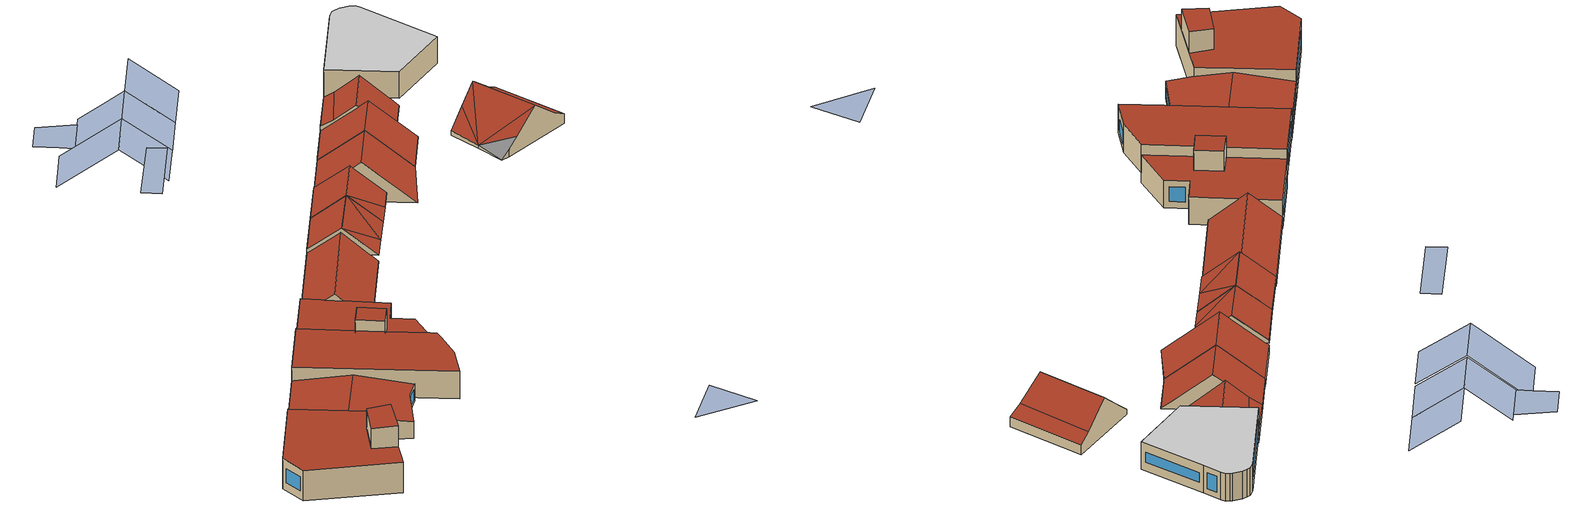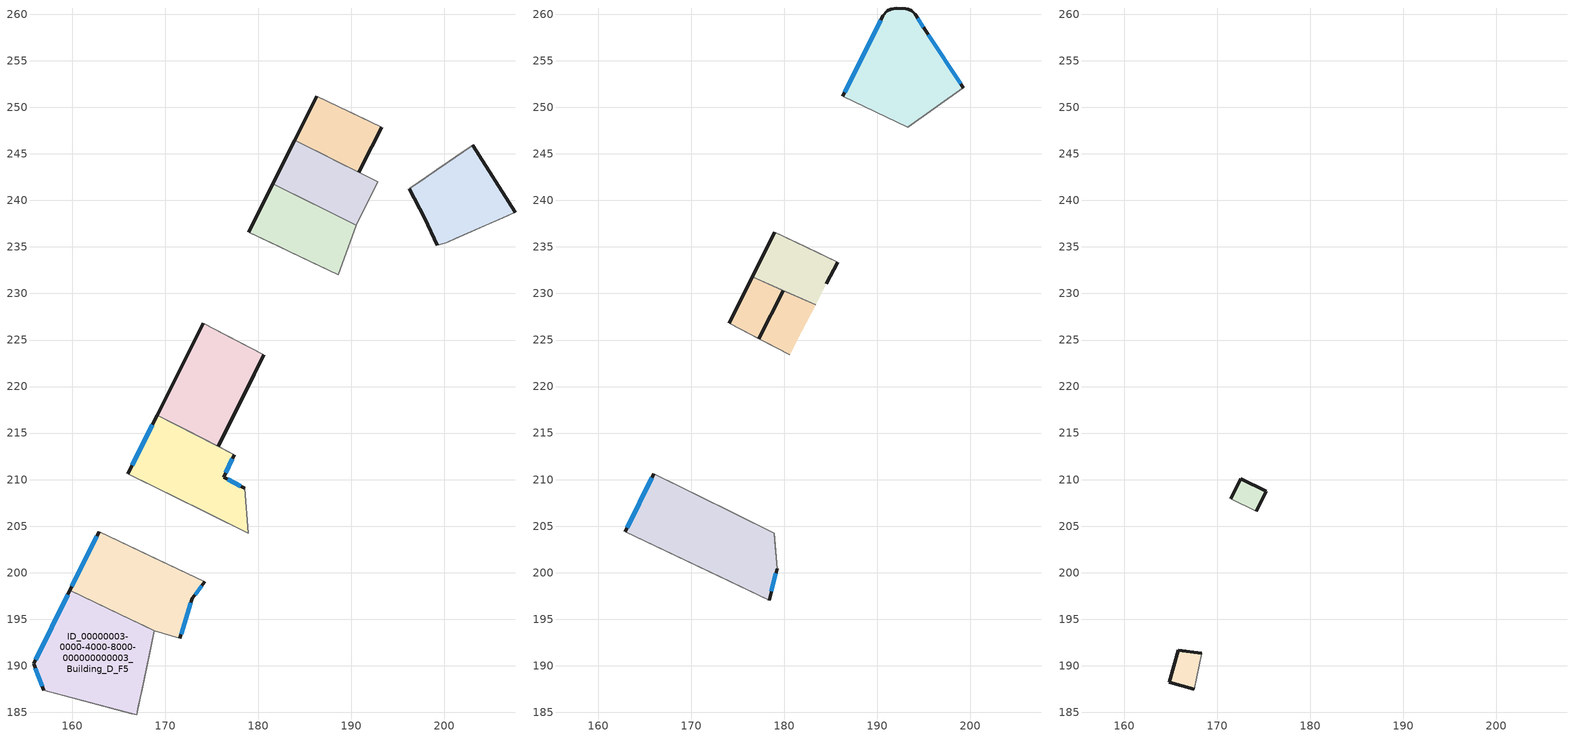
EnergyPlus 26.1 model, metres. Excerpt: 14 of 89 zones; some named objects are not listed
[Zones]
ID_00000010-0000-4000-8000-000000000010_Building_Q_F5
 floor to ID_00000010-0000-4000-8000-000000000010_Building_Q_F4 (FLOOR_CONSTRUCTION_BE_TH_01_EXISTING): 183.91,246.45 186.28,251.2 193.26,247.86 192.18,245.74 190.81,243.01 z19.36
 wall outside (WALL_CONSTRUCTION_BE_TH_01_EXISTING): 183.91,246.45,20.22 186.28,251.2,20.2 186.28,251.2,19.36 183.91,246.45,19.36; 192.18,245.74,19.38 192.18,245.74,19.36 193.26,247.86,19.36; 190.81,243.01,19.4 190.81,243.01,19.36 192.18,245.74,19.36 192.18,245.74,19.38
 wall adiabatic (WALL_CONSTRUCTION_BE_TH_01_EXISTING): 189.55,249.64,23.04 190.16,249.35,22.43 192.03,248.45,20.58 193.26,247.86,19.36 186.28,251.2,19.36 186.28,251.2,20.2 187.2,250.76,20.85 188.88,249.96,22.41; 187.18,244.82,23.03 185.1,245.86,21.07 183.91,246.45,20.22 183.91,246.45,19.36 190.81,243.01,19.36 190.81,243.01,19.4 188.28,244.27,21.93
 roof outside (ROOF_CONSTRUCTION_BE_TH_01_EXISTING): 189.55,249.64,23.04 187.18,244.82,23.03 188.28,244.27,21.93 190.81,243.01,19.4 192.18,245.74,19.38 193.26,247.86,19.36 192.03,248.45,20.58 190.16,249.35,22.43; 189.55,249.64,23.04 188.88,249.96,22.41 187.2,250.76,20.85 185.1,245.86,21.07 187.18,244.82,23.03; 185.1,245.86,21.07 187.2,250.76,20.85 186.28,251.2,20.2 183.91,246.45,20.22
ID_0000000c-0000-4000-8000-00000000000c_Building_M_F5
 floor to ID_0000000c-0000-4000-8000-00000000000c_Building_M_F4 (FLOOR_CONSTRUCTION_BE_TH_01_EXISTING): 181.58,241.78 183.91,246.45 192.85,241.99 190.54,237.32 z19.29
 wall outside (WALL_CONSTRUCTION_BE_TH_01_EXISTING): 183.91,246.45,19.71 183.91,246.45,19.29 181.58,241.78,19.29 181.58,241.78,19.69 181.73,242.09,19.7
 wall adiabatic (WALL_CONSTRUCTION_BE_TH_01_EXISTING): 192.85,241.99,19.35 190.54,237.32,19.29 192.85,241.99,19.29; 185.92,239.61,23.59 181.58,241.78,19.69 181.58,241.78,19.29 190.54,237.32,19.29; 188.28,244.27,23.61 190.81,243.01,21.25 191.98,242.42,20.16 192.85,241.99,19.35 192.85,241.99,19.29 183.91,246.45,19.29 183.91,246.45,19.71 185.1,245.86,20.77 187.18,244.82,22.63
 roof outside (ROOF_CONSTRUCTION_BE_TH_01_EXISTING): 188.28,244.27,23.61 185.92,239.61,23.59 190.54,237.32,19.29 192.85,241.99,19.35; 188.28,244.28,23.62 187.18,244.82,22.63 185.1,245.86,20.77 183.91,246.45,19.71 181.74,242.09,19.7 181.57,241.78,19.69 185.93,239.61,23.59
ID_0000000b-0000-4000-8000-00000000000b_Building_L_F5
 floor to ID_0000000b-0000-4000-8000-00000000000b_Building_L_F4 (FLOOR_CONSTRUCTION_BE_TH_01_EXISTING): 159.76,198.09 162.9,204.39 174.24,199 172.91,197.26 171.56,192.93 168.85,193.78 z19.26
 wall outside (WALL_CONSTRUCTION_BE_TH_01_EXISTING): 172.91,197.26,21.43 172.91,197.26,19.26 174.24,199,19.26 174.24,199,21.37; 172.91,197.26,21.43 171.56,192.93,21.31 171.56,192.93,19.26 172.91,197.26,19.26; 159.76,198.09,21.43 162.9,204.39,21.41 162.9,204.39,19.26 159.76,198.09,19.26
 wall adiabatic (WALL_CONSTRUCTION_BE_TH_01_EXISTING): 165.35,195.44,22.34 159.76,198.09,21.43 159.76,198.09,19.26 168.85,193.78,19.26 168.85,193.78,21.74 167.84,194.26,21.92; 168.85,193.78,21.74 168.85,193.78,19.26 171.56,192.93,19.26 171.56,192.93,21.31; 168.56,201.7,22.33 174.24,199,21.37 174.24,199,19.26 162.9,204.39,19.26 162.9,204.39,21.41
 window (WINDOW_CONSTRUCTION_BE_TH_01_EXISTING): 173.22,197.66 173.94,198.61 z19.73:20.96; 171.71,193.41 172.76,196.78 z19.91:20.77; 162.68,203.94 159.99,198.54 z19.95:20.74
 roof outside (ROOF_CONSTRUCTION_BE_TH_01_EXISTING): 165.35,195.44,22.34 168.56,201.7,22.33 162.9,204.39,21.41 159.76,198.09,21.43; 165.35,195.44,22.34 167.84,194.26,21.92 168.85,193.78,21.74 171.56,192.93,21.31 172.91,197.26,21.43 174.24,199,21.37 168.56,201.7,22.33
ID_00000000-0000-4000-8000-000000000000_Building_A_F5
 floor to ID_00000000-0000-4000-8000-000000000000_Building_A_F4 (FLOOR_CONSTRUCTION_BE_TH_01_EXISTING): 178.97,236.57 181.58,241.78 190.54,237.32 188.58,232.03 z18.76
 wall outside (WALL_CONSTRUCTION_BE_TH_01_EXISTING): 181.58,241.78,19.69 181.58,241.78,18.76 178.97,236.57,18.76 178.97,236.57,19.66
 wall adiabatic (WALL_CONSTRUCTION_BE_TH_01_EXISTING): 190.54,237.32,19.26 188.58,232.03,18.76 190.54,237.32,18.76; 183.38,234.49,23.59 182.29,235.01,22.61 178.97,236.57,19.66 178.97,236.57,18.76 188.58,232.03,18.76 185.73,233.38,21.41; 185.92,239.61,23.59 190.54,237.32,19.26 190.54,237.32,18.76 181.58,241.78,18.76 181.58,241.78,19.69
 roof outside (ROOF_CONSTRUCTION_BE_TH_01_EXISTING): 185.92,239.61,23.59 183.38,234.49,23.59 188.58,232.03,18.76 190.54,237.32,19.26; 185.92,239.61,23.59 181.58,241.78,19.69 178.97,236.57,19.66 182.29,235.01,22.61 183.38,234.49,23.59
ID_00000006-0000-4000-8000-000000000006_Building_G_F5
 floor to ID_00000006-0000-4000-8000-000000000006_Building_G_F4 (FLOOR_CONSTRUCTION_BE_TH_01_EXISTING): 196.21,241.26 203.04,245.91 207.62,238.72 200.18,235.47 199.22,235.19 197.87,238.11 z19.09
 wall outside (WALL_CONSTRUCTION_BE_TH_01_EXISTING): 207.62,238.72,20.29 207.62,238.72,19.09 203.04,245.91,19.09 203.04,245.91,20.23; 197.87,238.11,19.45 197.87,238.11,19.09 199.22,235.19,19.09; 196.21,241.26,19.68 196.21,241.26,19.09 197.87,238.11,19.09 197.87,238.11,19.45
 wall adiabatic (WALL_CONSTRUCTION_BE_TH_01_EXISTING): 203.69,237.01,23.51 201.24,235.93,21.06 200.18,235.47,19.99 200.18,235.47,19.09 207.62,238.72,19.09 207.62,238.72,20.29 206.31,238.15,21.15; 200.18,235.47,19.99 199.22,235.19,19.09 200.18,235.47,19.09; 199.55,243.54,23.45 199.82,243.72,23.17 201.93,245.15,21.05 203.04,245.91,20.23 203.04,245.91,19.09 196.21,241.26,19.09 196.21,241.26,19.68 197.86,242.39,21.53
 roof outside (ROOF_CONSTRUCTION_BE_TH_01_EXISTING): 203.69,237.01,23.51 199.55,243.54,23.45 197.87,238.11,19.45; 197.86,242.39,21.53 196.21,241.26,19.68 197.87,238.11,19.45; 203.69,237.01,23.51 197.87,238.11,19.45 201.24,235.93,21.06; 199.55,243.54,23.45 197.86,242.39,21.53 197.87,238.11,19.45; 203.69,237.01,23.51 206.31,238.15,21.15 201.93,245.15,21.04 199.82,243.72,23.17 199.55,243.54,23.45; 206.31,238.15,21.15 207.62,238.72,20.29 203.04,245.91,20.23 201.93,245.15,21.05
ID_00000009-0000-4000-8000-000000000009_Building_J_F5
 floor to ID_00000009-0000-4000-8000-000000000009_Building_J_F4 (FLOOR_CONSTRUCTION_BE_TH_01_EXISTING): 169.15,216.93 174.07,226.78 180.6,223.42 175.73,213.57 z19.1
 wall outside (WALL_CONSTRUCTION_BE_TH_01_EXISTING): 174.07,226.78,19.86 174.07,226.78,19.1 169.15,216.93,19.1 169.15,216.93,19.76; 180.6,223.42,19.15 179.55,221.31,19.14 177.2,216.56,19.12 175.73,213.57,19.1 180.6,223.42,19.1
 wall adiabatic (WALL_CONSTRUCTION_BE_TH_01_EXISTING): 172.27,215.34,22.55 169.15,216.93,19.76 169.15,216.93,19.1 175.73,213.57,19.1; 177.15,225.2,22.61 177.25,225.14,22.5 180.6,223.42,19.15 180.6,223.42,19.1 174.07,226.78,19.1 174.07,226.78,19.86
 roof outside (ROOF_CONSTRUCTION_BE_TH_01_EXISTING): 177.15,225.2,22.61 172.27,215.34,22.55 175.73,213.57,19.1 177.2,216.56,19.12 179.55,221.31,19.14 180.6,223.42,19.15 177.25,225.14,22.5; 177.15,225.2,22.61 174.07,226.78,19.86 169.15,216.93,19.76 172.27,215.34,22.55
ID_00000003-0000-4000-8000-000000000003_Building_D_F5
 floor to ID_00000003-0000-4000-8000-000000000003_Building_D_F4 (FLOOR_CONSTRUCTION_BE_TH_01_EXISTING): 155.87,190.19 159.76,198.09 168.85,193.78 166.92,184.71 156.96,187.35 z19.03
 wall outside (WALL_CONSTRUCTION_BE_TH_01_EXISTING): 155.87,190.19 156.96,187.35 z19.03:22.8; 155.87,190.19,22.8 159.76,198.09,22.78 159.76,198.09,19.03 155.87,190.19,19.03
 wall adiabatic (WALL_CONSTRUCTION_BE_TH_01_EXISTING): 156.96,187.35,22.8 156.96,187.35,19.03 166.92,184.71,19.03 166.92,184.71,22.8 166.37,184.86,22.8; 159.76,198.09,22.78 165.35,195.44,22.78 167.84,194.26,22.78 168.85,193.78,22.78 168.85,193.78,19.03 159.76,198.09,19.03; 167.52,187.51,22.8 167.52,187.51,22.79 167.13,185.68,22.8 166.92,184.71,22.8 166.92,184.71,19.03 168.85,193.78,19.03 168.85,193.78,22.78 168.33,191.34,22.78 168.33,191.34,22.8
 window (WINDOW_CONSTRUCTION_BE_TH_01_EXISTING): 156.05,189.73 156.78,187.82 z20.04:21.79; 159.54,197.64 156.09,190.64 z20.25:21.57
 roof outside (ROOF_CONSTRUCTION_BE_TH_01_EXISTING): 155.87,190.19,22.8 156.96,187.35,22.8 166.37,184.86,22.8 166.92,184.71,22.8 167.13,185.68,22.8 167.52,187.51,22.79 164.87,188.25,22.79 165.83,191.67,22.79 168.33,191.34,22.78 168.85,193.78,22.78 167.84,194.26,22.78 165.35,195.44,22.78 159.76,198.09,22.78
ID_0000000a-0000-4000-8000-00000000000a_Building_K_F5
 floor to ID_0000000a-0000-4000-8000-00000000000a_Building_K_F4 (FLOOR_CONSTRUCTION_BE_TH_01_EXISTING): 166,210.63 169.15,216.93 177.43,212.69 176.28,210.26 178.57,209.09 178.94,204.24 z18.43
 wall outside (WALL_CONSTRUCTION_BE_TH_01_EXISTING): 166,210.63,21.88 169.15,216.93,21.8 169.15,216.93,18.43 166,210.63,18.43; 176.28,210.26,21.76 176.28,210.26,18.43 177.43,212.69,18.43 177.43,212.69,21.73; 176.28,210.26,21.76 178.57,209.09,21.74 178.57,209.09,18.43 176.28,210.26,18.43
 wall adiabatic (WALL_CONSTRUCTION_BE_TH_01_EXISTING): 166,210.63,21.88 166,210.63,18.43 178.94,204.24,18.43 178.94,204.24,21.77 178.29,204.56,21.78 174.18,206.59,21.81 174.18,206.59,21.88 171.44,207.94,21.88 171.44,207.94,21.83; 169.15,216.93,21.8 175.73,213.57,21.74 177.43,212.69,21.73 177.43,212.69,18.43 169.15,216.93,18.43; 178.94,204.24,21.77 178.94,204.24,18.43 178.57,209.09,18.43 178.57,209.09,21.74
 window (WINDOW_CONSTRUCTION_BE_TH_01_EXISTING): 168.63,215.89 166.46,211.55 z19.22:20.56; 176.49,210.71 177.22,212.24 z19.22:20.97; 178.13,209.31 176.72,210.03 z19.2:20.99
 roof outside (ROOF_CONSTRUCTION_BE_TH_01_EXISTING): 166,210.63,21.88 171.44,207.94,21.83 172.53,210.11,21.81 175.26,208.75,21.78 174.18,206.59,21.81 178.29,204.56,21.78 178.94,204.24,21.77 178.57,209.09,21.74 176.28,210.26,21.76 177.43,212.69,21.73 175.73,213.57,21.74 169.15,216.93,21.8
ID_00000002-0000-4000-8000-000000000002_Building_C_F6
 floor to ID_00000002-0000-4000-8000-000000000002_Building_C_F5 (FLOOR_CONSTRUCTION_BE_TH_01_EXISTING): 186.28,251.2 190.59,259.82 191.08,260.37 191.46,260.53 192.04,260.67 193.07,260.6 193.32,260.53 193.69,260.38 194.08,259.97 195.2,258.2 199.23,252.09 193.26,247.86 z20.27
 wall outside (WALL_CONSTRUCTION_BE_TH_01_EXISTING): 199.23,252.09 195.2,258.2 194.08,259.97 193.69,260.38 193.32,260.53 193.07,260.6 192.04,260.67 191.46,260.53 191.08,260.37 190.59,259.82 186.28,251.2 z20.27:23.57
 wall adiabatic (WALL_CONSTRUCTION_BE_TH_01_EXISTING): 186.28,251.2 193.26,247.86 199.23,252.09 z20.27:23.57
 window (WINDOW_CONSTRUCTION_BE_TH_01_EXISTING): 194.94,258.62 194.35,259.55 z20.94:22.9; 198.95,252.51 195.48,257.78 z21.32:22.51; 190.37,259.37 186.51,251.64 z21.35:22.49
 ceiling to ID_00000002-0000-4000-8000-000000000002_Building_C_F7 (FLOOR_CONSTRUCTION_BE_TH_01_EXISTING): 186.28,251.2 193.26,247.86 199.23,252.09 195.2,258.2 194.08,259.97 193.69,260.38 193.32,260.53 193.07,260.6 192.04,260.67 191.46,260.53 191.08,260.37 190.59,259.82 z23.57
ID_00000005-0000-4000-8000-000000000005_Building_F_F6
 floor to ID_00000005-0000-4000-8000-000000000005_Building_F_F5 (FLOOR_CONSTRUCTION_BE_TH_01_EXISTING): 176.57,231.77 178.97,236.57 185.73,233.38 184.53,231.03 183.36,228.8 z19.9
 wall outside (WALL_CONSTRUCTION_BE_TH_01_EXISTING): 178.97,236.57 176.57,231.77 z19.9:20.28; 185.73,233.38,19.92 184.53,231.03,19.91 185.73,233.38,19.9
 wall adiabatic (WALL_CONSTRUCTION_BE_TH_01_EXISTING): 182.29,235.01,23.15 185.73,233.38,19.92 185.73,233.38,19.9 178.97,236.57,19.9 178.97,236.57,20.28; 179.9,230.31,23.12 176.57,231.77,20.28 176.57,231.77,19.9 183.36,228.8,19.9
 roof outside (ROOF_CONSTRUCTION_BE_TH_01_EXISTING): 179.9,230.31,23.12 183.36,228.8,19.9 184.53,231.03,19.91; 182.29,235.01,23.15 179.9,230.31,23.12 184.53,231.03,19.91 185.73,233.38,19.92; 182.29,235.01,23.15 178.97,236.57,20.28 176.57,231.77,20.27 179.9,230.31,23.12
ID_00000008-0000-4000-8000-000000000008_Building_I_F5
 floor to ID_00000008-0000-4000-8000-000000000008_Building_I_F4 (FLOOR_CONSTRUCTION_BE_TH_01_EXISTING): 174.07,226.78 176.57,231.77 183.36,228.8 181.89,225.95 180.6,223.42 z19.9
 wall outside (WALL_CONSTRUCTION_BE_TH_01_EXISTING): 179.9,230.31,23.12 177.25,225.14,23.08 177.25,225.14,23.09; 174.07,226.78,20.29 176.57,231.77,20.28 176.57,231.77,19.9 174.07,226.78,19.9
 wall adiabatic (WALL_CONSTRUCTION_BE_TH_01_EXISTING): 179.9,230.31,23.12 183.36,228.8,19.9 176.57,231.77,19.9 176.57,231.77,20.28; 177.25,225.14,23.09 177.25,225.14,23.08 177.15,225.2,22.99 174.07,226.78,20.29 174.07,226.78,19.9 180.6,223.42,19.9
 roof outside (ROOF_CONSTRUCTION_BE_TH_01_EXISTING): 179.9,230.31,23.12 176.57,231.77,20.28 174.07,226.78,20.29 177.15,225.2,22.99 177.25,225.14,23.08; 179.9,230.31,23.12 181.89,225.95,19.9 183.36,228.8,19.9; 179.9,230.31,23.12 177.25,225.14,23.09 181.89,225.95,19.9; 177.25,225.14,23.09 180.6,223.42,19.9 181.89,225.95,19.9
ID_0000000f-0000-4000-8000-00000000000f_Building_P_F5
 floor to ID_0000000f-0000-4000-8000-00000000000f_Building_P_F4 (FLOOR_CONSTRUCTION_BE_TH_01_EXISTING): 162.9,204.39 166,210.63 178.94,204.24 179.23,200.43 178.36,197.05 z19.63
 wall outside (WALL_CONSTRUCTION_BE_TH_01_EXISTING): 178.36,197.05,23.08 178.36,197.05,19.63 179.23,200.43,19.63 179.23,200.43,23.05; 162.9,204.39,23.05 166,210.63,23.01 166,210.63,19.63 162.9,204.39,19.63
 wall adiabatic (WALL_CONSTRUCTION_BE_TH_01_EXISTING): 178.36,197.05,23.08 174.24,199,23.07 162.9,204.39,23.05 162.9,204.39,19.63 178.36,197.05,19.63; 178.94,204.24,23.03 178.94,204.24,19.63 166,210.63,19.63 166,210.63,23.01 171.44,207.94,23.02 174.18,206.59,23.02 178.29,204.56,23.03; 179.23,200.43,23.05 179.23,200.43,19.63 178.94,204.24,19.63 178.94,204.24,23.03 179.01,203.39,23.04
 window (WINDOW_CONSTRUCTION_BE_TH_01_EXISTING): 178.61,198.02 179.11,199.95 z20.39:21.89; 165.78,210.18 163.12,204.84 z20.82:21.87
 roof outside (ROOF_CONSTRUCTION_BE_TH_01_EXISTING): 162.9,204.39,23.05 174.24,199,23.07 178.36,197.05,23.08 179.23,200.43,23.05 179.01,203.39,23.04 178.94,204.24,23.03 178.29,204.56,23.03 174.18,206.59,23.02 171.44,207.94,23.02 166,210.63,23.01
ID_00000003-0000-4000-8000-000000000003_Building_D_F6
 floor to ID_00000003-0000-4000-8000-000000000003_Building_D_F5 (FLOOR_CONSTRUCTION_BE_TH_01_EXISTING): 164.87,188.25 165.83,191.67 168.33,191.34 167.52,187.51 z22.8
 wall outside (WALL_CONSTRUCTION_BE_TH_01_EXISTING): 167.52,187.51,25.39 164.87,188.25,25.26 164.87,188.25,22.79 167.52,187.51,22.79; 165.83,191.67,25.28 165.83,191.67,22.79 164.87,188.25,22.79 164.87,188.25,25.26; 168.33,191.34,25.4 168.33,191.34,22.78 165.83,191.67,22.79 165.83,191.67,25.28
 wall adiabatic (WALL_CONSTRUCTION_BE_TH_01_EXISTING): 168.33,191.34,25.4 167.52,187.51,25.39 167.52,187.51,22.8 168.33,191.34,22.8
 roof outside (ROOF_CONSTRUCTION_BE_TH_01_EXISTING): 168.33,191.34,25.4 165.83,191.67,25.28 164.87,188.25,25.26 167.52,187.51,25.39
ID_0000000a-0000-4000-8000-00000000000a_Building_K_F6
 floor to ID_0000000a-0000-4000-8000-00000000000a_Building_K_F5 (FLOOR_CONSTRUCTION_BE_TH_01_EXISTING): 171.44,207.94 172.53,210.11 175.26,208.75 174.18,206.59 z21.88
 wall outside (WALL_CONSTRUCTION_BE_TH_01_EXISTING): 171.44,207.94,24.35 172.53,210.11,24.23 172.53,210.11,21.81 171.44,207.94,21.83; 172.53,210.11,24.23 175.26,208.75,24.19 175.26,208.75,21.78 172.53,210.11,21.81; 174.18,206.59,24.31 174.18,206.59,21.81 175.26,208.75,21.78 175.26,208.75,24.19
 wall adiabatic (WALL_CONSTRUCTION_BE_TH_01_EXISTING): 171.44,207.94,24.35 171.44,207.94,21.88 174.18,206.59,21.88 174.18,206.59,24.31
 roof outside (ROOF_CONSTRUCTION_BE_TH_01_EXISTING): 171.44,207.94,24.35 174.18,206.59,24.31 175.26,208.75,24.19 172.53,210.11,24.23
shading: 163.88,251.07,23.68 158.18,253.97,18.69 156.88,251.35,18.69 155.71,249.01,18.69 161.44,246.15,23.68; 166.24,255.81,23.45 170.86,253.59,19.68 173.39,258.68,19.67 168.8,260.98,23.44; 161.44,246.15,23.68 164.1,244.82,21.55 166.03,243.85,20.02 168.46,248.74,20.02 163.88,251.07,23.68; 166.24,255.81,23.45 163.88,251.07,23.45 168.46,248.74,19.68 170.87,253.59,19.68; 166.24,255.81,23.45 164.44,256.68,21.9 161.9,257.89,19.73 161.48,257.03,19.73 159.6,253.25,19.73 163.88,251.07,23.45; 159.45,235.71 161.41,234.74 165.05,241.92 163.13,242.87 z25.56; 155.76,255.2 158.18,253.97 159.6,253.25 161.48,257.03 157.29,258.27 z19.73; 198.35,182.64,21.17 205.38,183.01,21.1 201.94,187.38,21.12
[Building]
UrbanScene: North axis=0; Terrain=City; Loads convergence tolerance value=0.04; Temperature convergence tolerance value=0.4; Solar distribution=FullExterior; Maximum number of warmup days=100; Name=Demo urban block
[Site:Location]
Demo Location: City=Anonymized; Reference system=local coordinates
[WindowMaterial:Shade]
Shading_Material: Solar transmittance=0.1; Solar reflectance=0.5; Visible transmittance=0.2; Visible reflectance=0.5; Infrared hemispherical emissivity=0.9; Infrared transmittance=0.05; Thickness=0.005; Conductivity=0.1; Shade to glass distance=0.05; Top opening multiplier=0.5; Bottom opening multiplier=0.5; Left side opening multiplier=0.5; Right side opening multiplier=0.5; Airflow permeability=0
[Material] Thickness=0.1
Name | Roughness | Conductivity | Density | Specific heat | Solar absorptance | Thermal absorptance | Visible absorptance
BE_GypsumBlock_Material | MediumSmooth | 0.4 | 900 | 1000
WALL_MATERIAL_BE_TH_01_EXISTING | MediumRough | 0.22 | 900 | 840 | 0.7 | 0.9 | 0.7
ROOF_MATERIAL_BE_TH_01_EXISTING | MediumRough | 0.17 | 800 | 920 | 0.75 | 0.9 | 0.75
FLOOR_MATERIAL_BE_TH_01_EXISTING | MediumRough | 0.085 | 2000 | 840 | 0.6 | 0.9 | 0.6
[Construction]
BE_Internal_Partition_Const: BE_GypsumBlock_Material
WALL_CONSTRUCTION_BE_TH_01_EXISTING: WALL_MATERIAL_BE_TH_01_EXISTING
ROOF_CONSTRUCTION_BE_TH_01_EXISTING: ROOF_MATERIAL_BE_TH_01_EXISTING
FLOOR_CONSTRUCTION_BE_TH_01_EXISTING: FLOOR_MATERIAL_BE_TH_01_EXISTING
WINDOW_CONSTRUCTION_BE_TH_01_EXISTING: GLASS_BE_TH_01_EXISTING, AIR_GAP_BE_TH_01_EXISTING, GLASS_BE_TH_01_EXISTING
[WindowMaterial:Glazing]
GLASS_BE_TH_01_EXISTING: Back side infrared hemispherical emissivity=0.84; Back side solar reflectance at normal incidence=0.071; Back side visible reflectance at normal incidence=0.08; Conductivity=1; Front side infrared hemispherical emissivity=0.84; Front side solar reflectance at normal incidence=0.071; Front side visible reflectance at normal incidence=0.08; Infrared transmittance at normal incidence=0; Optical data type=SpectralAverage; Solar transmittance at normal incidence=0.775; Thickness=0.006; Visible transmittance at normal incidence=0.881
[WindowMaterial:Gas]
AIR_GAP_BE_TH_01_EXISTING: Gas type=Air; Thickness=0.012
[Zone] Multiplier=1
Name | Ceiling height | Volume
ID_00000010-0000-4000-8000-000000000010_Building_Q_F5 | 3.6781 | 83.35
ID_00000002-0000-4000-8000-000000000002_Building_C_F6 | 3.3035 | 312.26
ID_0000000c-0000-4000-8000-00000000000c_Building_M_F5 | 4.32839 | 118.86
ID_0000000b-0000-4000-8000-00000000000b_Building_L_F5 | 3.0797 | 268.52
ID_00000000-0000-4000-8000-000000000000_Building_A_F5 | 4.82783 | 162.23
ID_00000005-0000-4000-8000-000000000005_Building_F_F6 | 3.24306 | 67.35
ID_00000006-0000-4000-8000-000000000006_Building_G_F5 | 4.41633 | 169.12
ID_00000009-0000-4000-8000-000000000009_Building_J_F5 | 3.50716 | 158.52
ID_00000008-0000-4000-8000-000000000008_Building_I_F5 | 3.21222 | 72.82
ID_00000003-0000-4000-8000-000000000003_Building_D_F5 | 3.75394 | 421.87
ID_00000003-0000-4000-8000-000000000003_Building_D_F6 | 2.6237 | 25.77
ID_0000000f-0000-4000-8000-00000000000f_Building_P_F5 | 3.44181 | 379.06
ID_0000000a-0000-4000-8000-00000000000a_Building_K_F5 | 3.3003 | 268.29
ID_0000000a-0000-4000-8000-00000000000a_Building_K_F6 | 2.61844 | 19.33
[InternalMass] Construction=BE_Internal_Partition_Const
Name | Zone or zonelist | Surface area
ID_00000010-0000-4000-8000-000000000010_Building_Q_F5_Vertical_Internal_Mass | ID_00000010-0000-4000-8000-000000000010_Building_Q_F5 | 11.33
ID_00000002-0000-4000-8000-000000000002_Building_C_F6_Vertical_Internal_Mass | ID_00000002-0000-4000-8000-000000000002_Building_C_F6 | 47.26
ID_0000000c-0000-4000-8000-00000000000c_Building_M_F5_Vertical_Internal_Mass | ID_0000000c-0000-4000-8000-00000000000c_Building_M_F5 | 13.73
ID_0000000b-0000-4000-8000-00000000000b_Building_L_F5_Vertical_Internal_Mass | ID_0000000b-0000-4000-8000-00000000000b_Building_L_F5 | 43.6
ID_00000000-0000-4000-8000-000000000000_Building_A_F5_Vertical_Internal_Mass | ID_00000000-0000-4000-8000-000000000000_Building_A_F5 | 16.8
ID_00000005-0000-4000-8000-000000000005_Building_F_F6_Vertical_Internal_Mass | ID_00000005-0000-4000-8000-000000000005_Building_F_F6 | 10.38
ID_00000006-0000-4000-8000-000000000006_Building_G_F5_Vertical_Internal_Mass | ID_00000006-0000-4000-8000-000000000006_Building_G_F5 | 19.15
ID_00000009-0000-4000-8000-000000000009_Building_J_F5_Vertical_Internal_Mass | ID_00000009-0000-4000-8000-000000000009_Building_J_F5 | 22.6
ID_00000008-0000-4000-8000-000000000008_Building_I_F5_Vertical_Internal_Mass | ID_00000008-0000-4000-8000-000000000008_Building_I_F5 | 11.34
ID_00000003-0000-4000-8000-000000000003_Building_D_F5_Vertical_Internal_Mass | ID_00000003-0000-4000-8000-000000000003_Building_D_F5 | 56.19
ID_00000003-0000-4000-8000-000000000003_Building_D_F6_Vertical_Internal_Mass | ID_00000003-0000-4000-8000-000000000003_Building_D_F6 | 4.91
ID_0000000f-0000-4000-8000-00000000000f_Building_P_F5_Vertical_Internal_Mass | ID_0000000f-0000-4000-8000-00000000000f_Building_P_F5 | 55.07
ID_0000000a-0000-4000-8000-00000000000a_Building_K_F5_Vertical_Internal_Mass | ID_0000000a-0000-4000-8000-00000000000a_Building_K_F5 | 40.65
ID_0000000a-0000-4000-8000-00000000000a_Building_K_F6_Vertical_Internal_Mass | ID_0000000a-0000-4000-8000-00000000000a_Building_K_F6 | 3.69
[People] Number of people schedule=People_Number_Schedule; Number of people calculation method=People; Activity level schedule=People_Activity_Schedule; Carbon dioxide generation rate=3.82e-08; Fraction radiant=0.3; Sensible heat fraction=0.5; Mean radiant temperature calculation type=EnclosureAveraged
Name | Zone or zonelist or space or spacelist | Number of people
People_ID_00000010-0000-4000-8000-000000000010_Building_Q_F5 | ID_00000010-0000-4000-8000-000000000010_Building_Q_F5 | 1
People_ID_00000002-0000-4000-8000-000000000002_Building_C_F6 | ID_00000002-0000-4000-8000-000000000002_Building_C_F6 | 2
People_ID_0000000c-0000-4000-8000-00000000000c_Building_M_F5 | ID_0000000c-0000-4000-8000-00000000000c_Building_M_F5 | 1
People_ID_0000000b-0000-4000-8000-00000000000b_Building_L_F5 | ID_0000000b-0000-4000-8000-00000000000b_Building_L_F5 | 2
People_ID_00000000-0000-4000-8000-000000000000_Building_A_F5 | ID_00000000-0000-4000-8000-000000000000_Building_A_F5 | 1
People_ID_00000005-0000-4000-8000-000000000005_Building_F_F6 | ID_00000005-0000-4000-8000-000000000005_Building_F_F6 | 1
People_ID_00000006-0000-4000-8000-000000000006_Building_G_F5 | ID_00000006-0000-4000-8000-000000000006_Building_G_F5 | 1
People_ID_00000009-0000-4000-8000-000000000009_Building_J_F5 | ID_00000009-0000-4000-8000-000000000009_Building_J_F5 | 1
People_ID_00000008-0000-4000-8000-000000000008_Building_I_F5 | ID_00000008-0000-4000-8000-000000000008_Building_I_F5 | 1
People_ID_00000003-0000-4000-8000-000000000003_Building_D_F5 | ID_00000003-0000-4000-8000-000000000003_Building_D_F5 | 3
People_ID_00000003-0000-4000-8000-000000000003_Building_D_F6 | ID_00000003-0000-4000-8000-000000000003_Building_D_F6 | 1
People_ID_0000000f-0000-4000-8000-00000000000f_Building_P_F5 | ID_0000000f-0000-4000-8000-00000000000f_Building_P_F5 | 3
People_ID_0000000a-0000-4000-8000-00000000000a_Building_K_F5 | ID_0000000a-0000-4000-8000-00000000000a_Building_K_F5 | 2
[Lights] Schedule=Lighting_Schedule; Design level calculation method=LightingLevel; Radiant fraction=0.4; Fraction visible=0.1
Name | Zone or zonelist or space or spacelist | Lighting level
Lights_ID_00000010-0000-4000-8000-000000000010_Building_Q_F5 | ID_00000010-0000-4000-8000-000000000010_Building_Q_F5 | 113.31
Lights_ID_00000002-0000-4000-8000-000000000002_Building_C_F6 | ID_00000002-0000-4000-8000-000000000002_Building_C_F6 | 472.615
Lights_ID_0000000c-0000-4000-8000-00000000000c_Building_M_F5 | ID_0000000c-0000-4000-8000-00000000000c_Building_M_F5 | 137.301
Lights_ID_0000000b-0000-4000-8000-00000000000b_Building_L_F5 | ID_0000000b-0000-4000-8000-00000000000b_Building_L_F5 | 435.955
Lights_ID_00000000-0000-4000-8000-000000000000_Building_A_F5 | ID_00000000-0000-4000-8000-000000000000_Building_A_F5 | 168.011
Lights_ID_00000005-0000-4000-8000-000000000005_Building_F_F6 | ID_00000005-0000-4000-8000-000000000005_Building_F_F6 | 103.845
Lights_ID_00000006-0000-4000-8000-000000000006_Building_G_F5 | ID_00000006-0000-4000-8000-000000000006_Building_G_F5 | 191.475
Lights_ID_00000009-0000-4000-8000-000000000009_Building_J_F5 | ID_00000009-0000-4000-8000-000000000009_Building_J_F5 | 226.001
Lights_ID_00000008-0000-4000-8000-000000000008_Building_I_F5 | ID_00000008-0000-4000-8000-000000000008_Building_I_F5 | 113.35
Lights_ID_00000003-0000-4000-8000-000000000003_Building_D_F5 | ID_00000003-0000-4000-8000-000000000003_Building_D_F5 | 561.908
Lights_ID_00000003-0000-4000-8000-000000000003_Building_D_F6 | ID_00000003-0000-4000-8000-000000000003_Building_D_F6 | 49.103
Lights_ID_0000000f-0000-4000-8000-00000000000f_Building_P_F5 | ID_0000000f-0000-4000-8000-00000000000f_Building_P_F5 | 550.666
Lights_ID_0000000a-0000-4000-8000-00000000000a_Building_K_F5 | ID_0000000a-0000-4000-8000-00000000000a_Building_K_F5 | 406.459
Lights_ID_0000000a-0000-4000-8000-00000000000a_Building_K_F6 | ID_0000000a-0000-4000-8000-00000000000a_Building_K_F6 | 36.906
[ElectricEquipment] Schedule=Equipment_Schedule; Design level calculation method=EquipmentLevel; Fraction latent=0.1; Fraction radiant=0.3; Fraction lost=0.1
Name | Zone or zonelist or space or spacelist | Design level
ElectricEquipment_ID_00000010-0000-4000-8000-000000000010_Building_Q_F5 | ID_00000010-0000-4000-8000-000000000010_Building_Q_F5 | 45.3242
ElectricEquipment_ID_00000002-0000-4000-8000-000000000002_Building_C_F6 | ID_00000002-0000-4000-8000-000000000002_Building_C_F6 | 189.046
ElectricEquipment_ID_0000000c-0000-4000-8000-00000000000c_Building_M_F5 | ID_0000000c-0000-4000-8000-00000000000c_Building_M_F5 | 54.9202
ElectricEquipment_ID_0000000b-0000-4000-8000-00000000000b_Building_L_F5 | ID_0000000b-0000-4000-8000-00000000000b_Building_L_F5 | 174.382
ElectricEquipment_ID_00000000-0000-4000-8000-000000000000_Building_A_F5 | ID_00000000-0000-4000-8000-000000000000_Building_A_F5 | 67.2043
ElectricEquipment_ID_00000005-0000-4000-8000-000000000005_Building_F_F6 | ID_00000005-0000-4000-8000-000000000005_Building_F_F6 | 41.5378
ElectricEquipment_ID_00000006-0000-4000-8000-000000000006_Building_G_F5 | ID_00000006-0000-4000-8000-000000000006_Building_G_F5 | 76.5899
ElectricEquipment_ID_00000009-0000-4000-8000-000000000009_Building_J_F5 | ID_00000009-0000-4000-8000-000000000009_Building_J_F5 | 90.4004
ElectricEquipment_ID_00000008-0000-4000-8000-000000000008_Building_I_F5 | ID_00000008-0000-4000-8000-000000000008_Building_I_F5 | 45.3402
ElectricEquipment_ID_00000003-0000-4000-8000-000000000003_Building_D_F5 | ID_00000003-0000-4000-8000-000000000003_Building_D_F5 | 224.763
ElectricEquipment_ID_00000003-0000-4000-8000-000000000003_Building_D_F6 | ID_00000003-0000-4000-8000-000000000003_Building_D_F6 | 19.6412
ElectricEquipment_ID_0000000f-0000-4000-8000-00000000000f_Building_P_F5 | ID_0000000f-0000-4000-8000-00000000000f_Building_P_F5 | 220.266
ElectricEquipment_ID_0000000a-0000-4000-8000-00000000000a_Building_K_F5 | ID_0000000a-0000-4000-8000-00000000000a_Building_K_F5 | 162.583
ElectricEquipment_ID_0000000a-0000-4000-8000-00000000000a_Building_K_F6 | ID_0000000a-0000-4000-8000-00000000000a_Building_K_F6 | 14.7624
[WindowShadingControl] Shading type=InteriorShade; Shading control type=OnIfScheduleAllows; Schedule=Shading_Schedule; Shading control is scheduled=Yes; Shading device material=Shading_Material
Name | Zone | Fenestration surface name 1 | Fenestration surface name 2 | Fenestration surface name 3
Shading_Control_ID_00000002-0000-4000-8000-000000000002_Building_C_F6 | ID_00000002-0000-4000-8000-000000000002_Building_C_F6 | Window_WallSurface_UUID_6c13ef64-08c2-4883-8243-9d958fd245a0_Floor6 | Window_WallSurface_UUID_d1621a36-49bf-41e9-9a20-242809d101df_Floor6 | Window_WallSurface_UUID_b55f43a7-840d-45db-991f-3315b7c44bf9_Floor6
Shading_Control_ID_0000000b-0000-4000-8000-00000000000b_Building_L_F5 | ID_0000000b-0000-4000-8000-00000000000b_Building_L_F5 | Window_WallSurface_UUID_952b17aa-2133-43ee-8e25-b1040a30f691_Floor5 | Window_WallSurface_UUID_e3b2c99c-ae45-4f90-8ec9-cf2c8024e928_Floor5 | Window_WallSurface_UUID_f03a497a-88a1-4b05-99e7-cc0fab17a9d2_Floor5
Shading_Control_ID_00000003-0000-4000-8000-000000000003_Building_D_F5 | ID_00000003-0000-4000-8000-000000000003_Building_D_F5 | Window_WallSurface_UUID_d23dc29f-d521-4465-a9b8-5cc14cf86bf3_Floor5 | Window_WallSurface_UUID_52e8ae26-789a-4220-9848-c06cb7d3d41e_Floor5
Shading_Control_ID_0000000f-0000-4000-8000-00000000000f_Building_P_F5 | ID_0000000f-0000-4000-8000-00000000000f_Building_P_F5 | Window_UUID_a4b6d0f8-69b7-4b49-bd9d-e12d2690c8e0 | Window_WallSurface_UUID_4454cb4c-02ad-4a59-b29e-558ba6a484f6_Floor5
Shading_Control_ID_0000000a-0000-4000-8000-00000000000a_Building_K_F5 | ID_0000000a-0000-4000-8000-00000000000a_Building_K_F5 | Window_UUID_7bc538e2-e074-4de2-93d3-0359650dbd9a | Window_WallSurface_UUID_0b522355-9d99-4f20-9078-d4d1abf2a525_Floor5 | Window_WallSurface_UUID_29d79c97-3a38-4223-95cc-e65ad5398bca_Floor5
[ZoneVentilation:WindandStackOpenArea] Opening area fraction schedule=Window_Open_Schedule; Effective angle=0; Discharge coefficient for opening=0.65; Minimum indoor temperature=22; Maximum indoor temperature=100; Delta temperature=-100; Minimum outdoor temperature=15; Maximum outdoor temperature=30; Maximum wind speed=40
Name | Zone or space | Opening area
Window_Ventilation_ID_00000002-0000-4000-8000-000000000002_Building_C_F6 | ID_00000002-0000-4000-8000-000000000002_Building_C_F6 | 19.5138
Window_Ventilation_ID_0000000b-0000-4000-8000-00000000000b_Building_L_F5 | ID_0000000b-0000-4000-8000-00000000000b_Building_L_F5 | 9.25262
Window_Ventilation_ID_00000003-0000-4000-8000-000000000003_Building_D_F5 | ID_00000003-0000-4000-8000-000000000003_Building_D_F5 | 13.8745
Window_Ventilation_ID_0000000f-0000-4000-8000-00000000000f_Building_P_F5 | ID_0000000f-0000-4000-8000-00000000000f_Building_P_F5 | 9.24663
Window_Ventilation_ID_0000000a-0000-4000-8000-00000000000a_Building_K_F5 | ID_0000000a-0000-4000-8000-00000000000a_Building_K_F5 | 12.3042
[ThermostatSetpoint:SingleHeating] Setpoint temperature schedule=Heating Setpoint Schedule
ID_00000010-0000-4000-8000-000000000010_Building_Q_F5 Heating Only Setpoint; ID_00000002-0000-4000-8000-000000000002_Building_C_F6 Heating Only Setpoint; ID_0000000c-0000-4000-8000-00000000000c_Building_M_F5 Heating Only Setpoint; ID_0000000b-0000-4000-8000-00000000000b_Building_L_F5 Heating Only Setpoint; ID_00000000-0000-4000-8000-000000000000_Building_A_F5 Heating Only Setpoint; ID_00000005-0000-4000-8000-000000000005_Building_F_F6 Heating Only Setpoint; ID_00000006-0000-4000-8000-000000000006_Building_G_F5 Heating Only Setpoint; ID_00000009-0000-4000-8000-000000000009_Building_J_F5 Heating Only Setpoint; ID_00000008-0000-4000-8000-000000000008_Building_I_F5 Heating Only Setpoint; ID_00000003-0000-4000-8000-000000000003_Building_D_F5 Heating Only Setpoint; ID_00000003-0000-4000-8000-000000000003_Building_D_F6 Heating Only Setpoint; ID_0000000f-0000-4000-8000-00000000000f_Building_P_F5 Heating Only Setpoint; ID_0000000a-0000-4000-8000-00000000000a_Building_K_F5 Heating Only Setpoint; ID_0000000a-0000-4000-8000-00000000000a_Building_K_F6 Heating Only Setpoint
[ZoneControl:Thermostat] Control type schedule=Heating Only Control Type Sched
Name | Zone or zonelist | Control 1
ID_00000010-0000-4000-8000-000000000010_Building_Q_F5 Thermostat | ID_00000010-0000-4000-8000-000000000010_Building_Q_F5 | ID_00000010-0000-4000-8000-000000000010_Building_Q_F5 Heating Only Setpoint
ID_00000002-0000-4000-8000-000000000002_Building_C_F6 Thermostat | ID_00000002-0000-4000-8000-000000000002_Building_C_F6 | ID_00000002-0000-4000-8000-000000000002_Building_C_F6 Heating Only Setpoint
ID_0000000c-0000-4000-8000-00000000000c_Building_M_F5 Thermostat | ID_0000000c-0000-4000-8000-00000000000c_Building_M_F5 | ID_0000000c-0000-4000-8000-00000000000c_Building_M_F5 Heating Only Setpoint
ID_0000000b-0000-4000-8000-00000000000b_Building_L_F5 Thermostat | ID_0000000b-0000-4000-8000-00000000000b_Building_L_F5 | ID_0000000b-0000-4000-8000-00000000000b_Building_L_F5 Heating Only Setpoint
ID_00000000-0000-4000-8000-000000000000_Building_A_F5 Thermostat | ID_00000000-0000-4000-8000-000000000000_Building_A_F5 | ID_00000000-0000-4000-8000-000000000000_Building_A_F5 Heating Only Setpoint
ID_00000005-0000-4000-8000-000000000005_Building_F_F6 Thermostat | ID_00000005-0000-4000-8000-000000000005_Building_F_F6 | ID_00000005-0000-4000-8000-000000000005_Building_F_F6 Heating Only Setpoint
ID_00000006-0000-4000-8000-000000000006_Building_G_F5 Thermostat | ID_00000006-0000-4000-8000-000000000006_Building_G_F5 | ID_00000006-0000-4000-8000-000000000006_Building_G_F5 Heating Only Setpoint
ID_00000009-0000-4000-8000-000000000009_Building_J_F5 Thermostat | ID_00000009-0000-4000-8000-000000000009_Building_J_F5 | ID_00000009-0000-4000-8000-000000000009_Building_J_F5 Heating Only Setpoint
ID_00000008-0000-4000-8000-000000000008_Building_I_F5 Thermostat | ID_00000008-0000-4000-8000-000000000008_Building_I_F5 | ID_00000008-0000-4000-8000-000000000008_Building_I_F5 Heating Only Setpoint
ID_00000003-0000-4000-8000-000000000003_Building_D_F5 Thermostat | ID_00000003-0000-4000-8000-000000000003_Building_D_F5 | ID_00000003-0000-4000-8000-000000000003_Building_D_F5 Heating Only Setpoint
ID_00000003-0000-4000-8000-000000000003_Building_D_F6 Thermostat | ID_00000003-0000-4000-8000-000000000003_Building_D_F6 | ID_00000003-0000-4000-8000-000000000003_Building_D_F6 Heating Only Setpoint
ID_0000000f-0000-4000-8000-00000000000f_Building_P_F5 Thermostat | ID_0000000f-0000-4000-8000-00000000000f_Building_P_F5 | ID_0000000f-0000-4000-8000-00000000000f_Building_P_F5 Heating Only Setpoint
ID_0000000a-0000-4000-8000-00000000000a_Building_K_F5 Thermostat | ID_0000000a-0000-4000-8000-00000000000a_Building_K_F5 | ID_0000000a-0000-4000-8000-00000000000a_Building_K_F5 Heating Only Setpoint
ID_0000000a-0000-4000-8000-00000000000a_Building_K_F6 Thermostat | ID_0000000a-0000-4000-8000-00000000000a_Building_K_F6 | ID_0000000a-0000-4000-8000-00000000000a_Building_K_F6 Heating Only Setpoint
[Zone equipment]
ID_00000010-0000-4000-8000-000000000010_Building_Q_F5: ID_00000010-0000-4000-8000-000000000010_Building_Q_F5 Ideal Loads
ID_00000002-0000-4000-8000-000000000002_Building_C_F6: ID_00000002-0000-4000-8000-000000000002_Building_C_F6 Ideal Loads
ID_0000000c-0000-4000-8000-00000000000c_Building_M_F5: ID_0000000c-0000-4000-8000-00000000000c_Building_M_F5 Ideal Loads
ID_0000000b-0000-4000-8000-00000000000b_Building_L_F5: ID_0000000b-0000-4000-8000-00000000000b_Building_L_F5 Ideal Loads
ID_00000000-0000-4000-8000-000000000000_Building_A_F5: ID_00000000-0000-4000-8000-000000000000_Building_A_F5 Ideal Loads
ID_00000005-0000-4000-8000-000000000005_Building_F_F6: ID_00000005-0000-4000-8000-000000000005_Building_F_F6 Ideal Loads
ID_00000006-0000-4000-8000-000000000006_Building_G_F5: ID_00000006-0000-4000-8000-000000000006_Building_G_F5 Ideal Loads
ID_00000009-0000-4000-8000-000000000009_Building_J_F5: ID_00000009-0000-4000-8000-000000000009_Building_J_F5 Ideal Loads
ID_00000008-0000-4000-8000-000000000008_Building_I_F5: ID_00000008-0000-4000-8000-000000000008_Building_I_F5 Ideal Loads
ID_00000003-0000-4000-8000-000000000003_Building_D_F5: ID_00000003-0000-4000-8000-000000000003_Building_D_F5 Ideal Loads
ID_00000003-0000-4000-8000-000000000003_Building_D_F6: ID_00000003-0000-4000-8000-000000000003_Building_D_F6 Ideal Loads
ID_0000000f-0000-4000-8000-00000000000f_Building_P_F5: ID_0000000f-0000-4000-8000-00000000000f_Building_P_F5 Ideal Loads
ID_0000000a-0000-4000-8000-00000000000a_Building_K_F5: ID_0000000a-0000-4000-8000-00000000000a_Building_K_F5 Ideal Loads
ID_0000000a-0000-4000-8000-00000000000a_Building_K_F6: ID_0000000a-0000-4000-8000-00000000000a_Building_K_F6 Ideal Loads
[ZoneInfiltration:DesignFlowRate] Schedule=Infiltration_Schedule; Design flow rate calculation method=AirChanges/Hour; Air changes per hour=1; Constant term coefficient=1; Temperature term coefficient=0; Velocity term coefficient=0; Velocity squared term coefficient=0
Name | Zone or zonelist or space or spacelist
ID_00000010-0000-4000-8000-000000000010_Building_Q_F5 Infiltration | ID_00000010-0000-4000-8000-000000000010_Building_Q_F5
ID_00000002-0000-4000-8000-000000000002_Building_C_F6 Infiltration | ID_00000002-0000-4000-8000-000000000002_Building_C_F6
ID_0000000c-0000-4000-8000-00000000000c_Building_M_F5 Infiltration | ID_0000000c-0000-4000-8000-00000000000c_Building_M_F5
ID_0000000b-0000-4000-8000-00000000000b_Building_L_F5 Infiltration | ID_0000000b-0000-4000-8000-00000000000b_Building_L_F5
ID_00000000-0000-4000-8000-000000000000_Building_A_F5 Infiltration | ID_00000000-0000-4000-8000-000000000000_Building_A_F5
ID_00000005-0000-4000-8000-000000000005_Building_F_F6 Infiltration | ID_00000005-0000-4000-8000-000000000005_Building_F_F6
ID_00000006-0000-4000-8000-000000000006_Building_G_F5 Infiltration | ID_00000006-0000-4000-8000-000000000006_Building_G_F5
ID_00000009-0000-4000-8000-000000000009_Building_J_F5 Infiltration | ID_00000009-0000-4000-8000-000000000009_Building_J_F5
ID_00000008-0000-4000-8000-000000000008_Building_I_F5 Infiltration | ID_00000008-0000-4000-8000-000000000008_Building_I_F5
ID_00000003-0000-4000-8000-000000000003_Building_D_F5 Infiltration | ID_00000003-0000-4000-8000-000000000003_Building_D_F5
ID_00000003-0000-4000-8000-000000000003_Building_D_F6 Infiltration | ID_00000003-0000-4000-8000-000000000003_Building_D_F6
ID_0000000f-0000-4000-8000-00000000000f_Building_P_F5 Infiltration | ID_0000000f-0000-4000-8000-00000000000f_Building_P_F5
ID_0000000a-0000-4000-8000-00000000000a_Building_K_F5 Infiltration | ID_0000000a-0000-4000-8000-00000000000a_Building_K_F5
ID_0000000a-0000-4000-8000-00000000000a_Building_K_F6 Infiltration | ID_0000000a-0000-4000-8000-00000000000a_Building_K_F6
[Schedule:Compact]
People_Number_Schedule: Through: 12/31, For: Weekdays, Until: 07:00, 1, Until: 09:00, 0.5, Until: 17:00, 0.1, Until: 24:00, 1, For: Weekends Holidays AllOtherDays, Until: 08:00, 1, Until: 24:00, 0.8
People_Activity_Schedule: Through: 12/31, For: AllDays, Until: 07:00, 72, Until: 24:00, 120
Lighting_Schedule: Through: 12/31, For: Weekdays, Until: 06:00, 0, Until: 08:00, 0.5, Until: 17:00, 0.05, Until: 23:00, 0.8, Until: 24:00, 0.05, For: Weekends Holidays AllOtherDays, Until: 08:00, 0, Until: 17:00, 0.1, Until: 24:00, 0.8
Equipment_Schedule: Through: 12/31, For: Weekdays, Until: 06:00, 0.2, Until: 08:00, 0.6, Until: 17:00, 0.2, Until: 23:00, 0.8, Until: 24:00, 0.2, For: Weekends Holidays AllOtherDays, Until: 08:00, 0.2, Until: 23:00, 0.6, Until: 24:00, 0.2
Infiltration_Schedule; Heating Only Control Type Sched: Through: 12/31, For: AllDays, Until: 24:00, 1
Heating Setpoint Schedule: Through: 12/31, For: AllDays, Until: 24:00, 21
Shading_Schedule: Through: 03/31, For: AllDays, Until: 24:00, 0, Through: 09/30, For: AllDays, Until: 08:00, 0, Until: 19:00, 1, Until: 24:00, 0, Through: 12/31, For: AllDays, Until: 24:00, 0
Window_Open_Schedule: Through: 03/31, For: AllDays, Until: 24:00, 0, Through: 09/30, For: AllDays, Until: 07:00, 1, Until: 20:00, 0, Until: 24:00, 1, Through: 12/31, For: AllDays, Until: 24:00, 0
